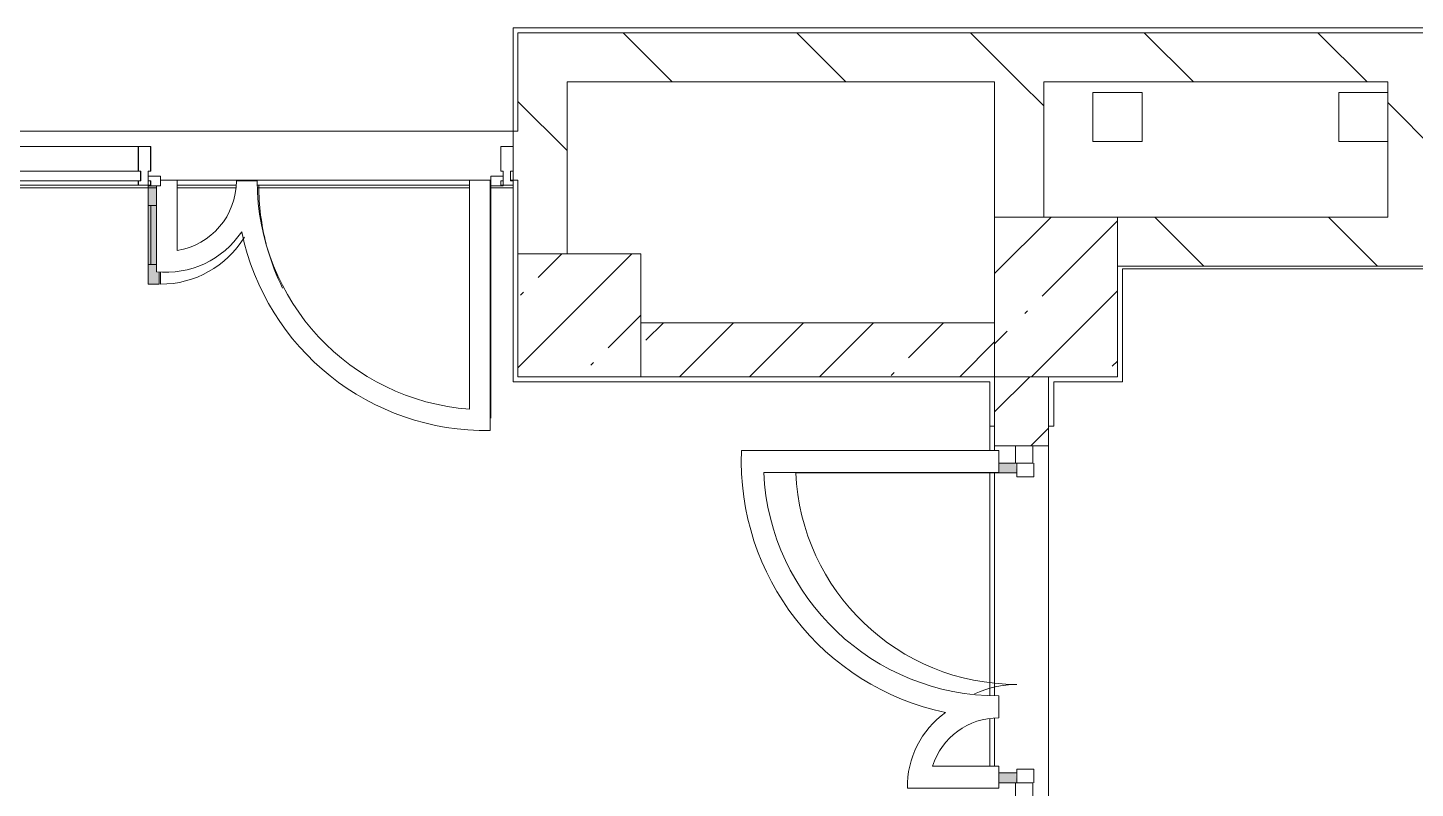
# Model space of a CAD drawing. Header units: millimetres. Extents: x 63482 to 319368, y -8553 to 29000.
# Drawn here: x 206333 to 211981, y 9227 to 12320 of the extents above; entities that cross this region are included whole.
import ezdxf

# ---------------------------------------------------------------- set-up
doc = ezdxf.new("R2010")
doc.units = ezdxf.units.MM
for name, color, linetype, lineweight, true_color in [('A-DETL-GENF-4', 7, 'Continuous', 5, 0xaaaaaa), ('A-DETL-GENF-6', 7, 'Continuous', 5, 0xe2e2e2), ('A-DOOR-3', 7, 'Continuous', 5, 0xaaaaaa), ('A-DOOR-4', 7, 'Continuous', 5, 0xe2e2e2), ('A-FLOR-2', 7, 'Continuous', 5, 0xaaaaaa)]:
    doc.layers.add(name, color=color, linetype=linetype, lineweight=lineweight, true_color=true_color)
for name, color, linetype, lineweight in [('A-GLAZ-CURT', 7, 'Continuous', 5), ('A-GLAZ-CWMG-2', 7, 'Continuous', 5), ('I-WALL-2', 7, 'Continuous', 5), ('S-COLS', 7, 'Continuous', 5)]:
    doc.layers.add(name, color=color, linetype=linetype, lineweight=lineweight)
pattern_1 = [(45, (134788.6, 0), (-285.1231, 285.1231), []), (45, (135073.7, 0), (-285.1231, 285.1231), [504.031, -100.806, 16.764, -84.042])]
pattern_2 = [(135, (134788.6, 0), (-353.5534, -353.5534), [])]

# ---------------------------------------------------------------- blocks, each defined once
blk = doc.blocks.new('BSC_Колонна _Прямоугольная - 650х500-23287315-Общий план 3 этажа с размещением фрагментов 3_1-3_8')
at = {"layer": 'S-COLS'}
h = blk.add_hatch(dxfattribs=at)
h.set_pattern_fill('FP_70', color=256, style=0, pattern_type=2)
h.set_pattern_definition([(135, (11225, -75730), (-285.1231, -285.1231), []), (135, (11225, -75444.88), (-285.1231, -285.1231), [504.031, -100.806, 16.764, -84.042])])
h.paths.add_polyline_path([(325, 250), (-325, 250), (-325, -250), (325, -250), (325, -183)])
for p, q in [((325, 250), (-325, 250)), ((-325, 250), (-325, -250)), ((325, -250), (325, 250)), ((-325, -250), (325, -250))]:
    blk.add_line(p, q, dxfattribs=at)
blk = doc.blocks.new('BSC_Колонна _Прямоугольная - 500х500-V85-Общий план 3 этажа с размещением фрагментов 3_1-3_8')
at = {"layer": 'S-COLS'}
h = blk.add_hatch(dxfattribs=at)
h.set_pattern_fill('FP_71', color=256, style=0, pattern_type=2)
h.set_pattern_definition([(45, (-73790, -11150), (-285.1231, 285.1231), []), (45, (-73504.88, -11150), (-285.1231, 285.1231), [504.031, -100.806, 16.764, -84.042])])
h.paths.add_polyline_path([(-250, -250), (250, -250), (250, 250), (-250, 250)])
for p, q in [((250, 250), (-250, 250)), ((-250, 250), (-250, -250)), ((250, -250), (250, 250)), ((-250, -250), (250, -250))]:
    blk.add_line(p, q, dxfattribs=at)
blk = doc.blocks.new('Прямоугольный импост - 50 x 70 мм-32306832-Общий план 3 этажа с размещением фрагментов 3_1-3_8')
at = {"layer": 'A-GLAZ-CWMG-2'}
for p, q in [((-70, 35), (0, 35)), ((-70, -35), (-70, 35)), ((0, 35), (0, -35)), ((0, -35), (-70, -35))]:
    blk.add_line(p, q, dxfattribs=at)
blk = doc.blocks.new('Дверь_Витражная_остекление_ - ДВН_ДАО_Главный вход_1200 в свету Д-22 _п_-32306833-Общий план 3 этажа с размещением фрагментов 3_1-3_8')
at = {"layer": 'A-DOOR-4'}
for points in [[(-610, -35), (-610, -30), (-650, -35), (-650, -103), (-611.7, -103), (-610, -53)], [(650, -53), (650, -30), (610, -35), (610, -103), (650, -103)]]:
    blk.add_hatch(color=256, dxfattribs=at).paths.add_polyline_path(points)
at = {"layer": 'A-DETL-GENF-4'}
for p, q in [((-650, 40), (-595, 40)), ((-595, 40), (-595, -30)), ((650, 40), (595, 40)), ((595, 40), (595, -30)), ((-610, -30), (-650, -30)), ((-595, -30), (-650, -30)), ((-650, -35), (-650, -103)), ((-610, -930), (-610, -30)), ((595, -30), (650, -30)), ((610, -30), (610, -103)), ((650, -30), (610, -30)), ((650, -103), (650, -35))]:
    blk.add_line(p, q, dxfattribs=at)
at = {"layer": 'A-DOOR-3'}
for p, q in [((-650, -103), (-650, -35)), ((650, -103), (650, -35))]:
    blk.add_line(p, q, dxfattribs=at)
for centre, radius, start, end in [((-650, -30), 900, 272.4768, 0), ((650, -30), 400, 180, 205.3454)]:
    blk.add_arc(centre, radius, start, end, dxfattribs=at)
blk = doc.blocks.new('Прямоугольный импост - 50 x 70 мм-32306835-Общий план 3 этажа с размещением фрагментов 3_1-3_8')
at = {"layer": 'A-GLAZ-CWMG-2'}
for p, q in [((0, 35), (-70, 35)), ((-70, 35), (-70, -35)), ((0, -35), (0, 35)), ((-70, -35), (0, -35))]:
    blk.add_line(p, q, dxfattribs=at)
blk = doc.blocks.new('Дверь_Витражная_остекление_ - В-18-32468702-Общий план 3 этажа с размещением фрагментов 3_1-3_8')
at = {"layer": 'A-DETL-GENF-6'}
blk.add_hatch(color=256, dxfattribs=at).paths.add_polyline_path([(677.5, 420), (677.5, 369.7), (689.5, 369.5), (689.5, 20), (722.5, 20), (722.5, 420), (689.5, 420)])
at = {"layer": 'A-DETL-GENF-4'}
for p, q in [((-672.5, 965), (-672.5, 20)), ((-672.5, 965), (-672.5, 20)), ((722.5, 420), (677.5, 420)), ((677.5, 420), (677.5, 369.7)), ((722.5, 420), (677.5, 420)), ((677.5, 420), (677.5, 369.7)), ((722.5, 420), (722.5, 20)), ((722.5, 20), (722.5, 420)), ((722.5, 340), (689.5, 340)), ((712.5, 340), (712.5, 100)), ((722.5, 100), (689.5, 100))]:
    blk.add_line(p, q, dxfattribs=at)
at = {"layer": 'A-DOOR-3'}
for p, q in [((-672.5, 965), (-672.5, 20)), ((672.5, 420), (672.5, 369.8)), ((-672.5, 20), (-722.5, 20)), ((-722.5, 20), (-722.5, -20)), ((-672.5, -20), (-672.5, 20)), ((722.5, 20), (672.5, 20)), ((672.5, 20), (672.5, -20)), ((722.5, -20), (722.5, 20)), ((-722.5, -20), (-672.5, -20)), ((672.5, -20), (722.5, -20))]:
    blk.add_line(p, q, dxfattribs=at)
for centre, radius, start, end in [((-672.5, 20), 945, 15.8542, 26.1731), ((672.5, 20), 400, 90, 148.5381), ((-672.5, 20), 945, 360, 14.4313), ((672.5, 20), 400, 177.0378, 180)]:
    blk.add_arc(centre, radius, start, end, dxfattribs=at)
blk = doc.blocks.new('Системная панель - Стекло - 40мм-V315-Общий план 3 этажа с размещением фрагментов 3_1-3_8')
at = {"layer": 'A-GLAZ-CURT'}
for p, q in [((567, 0), (-567, 0)), ((-567, 0), (-567, -40)), ((567, -40), (567, 0)), ((-567, -40), (567, -40))]:
    blk.add_line(p, q, dxfattribs=at)
blk = doc.blocks.new('Прямоугольный импост - Импост структурный с накладкой - 160мм Темный-33326239-Общий план 3 этажа с размещением фрагментов 3_1-3_8')
at = {"layer": 'A-GLAZ-CWMG-2'}
for p, q in [((-25, 40), (-25, 140)), ((-25, 140), (25, 140)), ((25, 140), (25, 40)), ((-15, 40), (-25, 40)), ((-25, -17), (-25, 0)), ((-25, 0), (-15, 0)), ((-15, 0), (-15, 40)), ((15, 40), (15, 0)), ((25, 40), (15, 40)), ((15, 0), (25, 0)), ((25, 0), (25, -17)), ((25, -17), (-25, -17))]:
    blk.add_line(p, q, dxfattribs=at)
blk = doc.blocks.new('Прямоугольный импост - Импост структурный с накладкой - 160мм Темный-33326242-Общий план 3 этажа с размещением фрагментов 3_1-3_8')
at = {"layer": 'A-GLAZ-CWMG-2'}
for p, q in [((0, 140), (-50, 140)), ((-50, 140), (-50, 40)), ((0, 40), (0, 140)), ((-50, 40), (-40, 40)), ((-40, 0), (-50, 0)), ((-50, 0), (-50, -17)), ((-40, 40), (-40, 0)), ((-10, 0), (-10, 40)), ((-10, 40), (0, 40)), ((0, 0), (-10, 0)), ((0, -17), (0, 0)), ((-50, -17), (0, -17))]:
    blk.add_line(p, q, dxfattribs=at)
blk = doc.blocks.new('Прямоугольный импост - Импост структурный с накладкой - 160мм Темный-32468813-Общий план 3 этажа с размещением фрагментов 3_1-3_8')
at = {"layer": 'A-GLAZ-CWMG-2'}
for p, q in [((70880, 11837), (71994, 11837)), ((70880, 11680), (71994, 11680))]:
    blk.add_line(p, q, dxfattribs=at)
blk = doc.blocks.new('Прямоугольный импост - Импост структурный с накладкой - 160мм Темный-33326241-Общий план 3 этажа с размещением фрагментов 3_1-3_8')
at = {"layer": 'A-GLAZ-CWMG-2'}
for p, q in [((-25, 40), (-25, 140)), ((-25, 140), (25, 140)), ((25, 140), (25, 40)), ((-15, 40), (-25, 40)), ((-25, -17), (-25, 0)), ((-25, 0), (-15, 0)), ((-15, 0), (-15, 40)), ((15, 40), (15, 0)), ((25, 40), (15, 40)), ((15, 0), (25, 0)), ((25, 0), (25, -17)), ((25, -17), (-25, -17))]:
    blk.add_line(p, q, dxfattribs=at)

msp = doc.modelspace()

# ---------------------------------------------------------------- hatches: boundary and pattern name
at = {"layer": 'I-WALL-2'}
h = msp.add_hatch(dxfattribs=at)
h.set_pattern_fill('FP_51', color=256, style=0, pattern_type=2)
h.set_pattern_definition(pattern_2)
h.paths.add_polyline_path([(214335.5, 12100), (214488.6, 12100), (214488.6, 12300), (208328.6, 12300), (208328.6, 12100), (212335.5, 12100)])
h = msp.add_hatch(dxfattribs=at)
h.set_pattern_fill('FP_51', color=256, style=0, pattern_type=2)
h.set_pattern_definition(pattern_2)
h.paths.add_polyline_path([(208528.6, 11400), (208528.6, 12100), (208328.6, 12100), (208328.6, 11400), (208335.7, 11400)])
h = msp.add_hatch(dxfattribs=at)
h.set_pattern_fill('FP_51', color=256, style=0, pattern_type=2)
h.set_pattern_definition(pattern_2)
h.paths.add_polyline_path([(210468.6, 11550), (210468.6, 12100), (210268.6, 12100), (210268.6, 11550), (210335.6, 11550)])
h = msp.add_hatch(dxfattribs=at)
h.set_pattern_fill('FP_51', color=256, style=0, pattern_type=2)
h.set_pattern_definition(pattern_2)
h.paths.add_polyline_path([(212069.1, 11550), (212069.1, 12100), (211869.1, 12100), (211869.1, 11550)])
h = msp.add_hatch(dxfattribs=at)
h.set_pattern_fill('FP_51', color=256, style=0, pattern_type=2)
h.set_pattern_definition(pattern_2)
h.paths.add_polyline_path([(208308.6, 11700), (208328.6, 11700), (208328.6, 11900), (208308.6, 11900)])
h.paths.add_polyline_path([(203438.6, 11700), (203542.6, 11700), (203542.6, 11900), (203438.6, 11900)])
h.paths.add_polyline_path([(205022.6, 11700), (205098.6, 11700), (205098.6, 11900), (205022.6, 11900)])
h.paths.add_polyline_path([(205618.6, 11700), (205618.6, 11900), (205598.6, 11900), (205598.6, 11700)])
h = msp.add_hatch(dxfattribs=at)
h.set_pattern_fill('FP_51', color=256, style=0, pattern_type=2)
h.set_pattern_definition(pattern_2)
h.paths.add_polyline_path([(215138.6, 11350), (215138.6, 11550), (210768.6, 11550), (210768.6, 11350), (214335.5, 11350)])
h = msp.add_hatch(dxfattribs=at)
h.set_pattern_fill('FP_48', color=256, style=0, pattern_type=2)
h.set_pattern_definition(pattern_1)
h.paths.add_polyline_path([(210268.6, 10900), (210268.6, 11120), (208828.6, 11120), (208828.6, 10900)])
h = msp.add_hatch(dxfattribs=at)
h.set_pattern_fill('FP_48', color=256, style=0, pattern_type=2)
h.set_pattern_definition(pattern_1)
h.paths.add_polyline_path([(210335.6, 7900), (210488.6, 7900), (210488.6, 9179), (210268.6, 9179), (210268.6, 7900)])
h.paths.add_polyline_path([(210335.6, 10619), (210488.6, 10619), (210488.6, 10900), (210268.6, 10900), (210268.6, 10619)])

# ---------------------------------------------------------------- linework, layer by layer
at = {"layer": 'A-FLOR-2'}
for p, q in [((208308.6, 11900), (208308.6, 12320)), ((208308.6, 12320), (214707.6, 12320)), ((210669.1, 12057), (210869.1, 12057)), ((210669.1, 11857), (210669.1, 12057)), ((210869.1, 12057), (210869.1, 11857)), ((211669.1, 12057), (211869.1, 12057)), ((211669.1, 11857), (211669.1, 12057)), ((210869.1, 11857), (210669.1, 11857)), ((211869.1, 11857), (211669.1, 11857)), ((206941.3, 11700), (206873.6, 11700)), ((206941.3, 11413.8), (206941.3, 11700)), ((207267.3, 11697.2), (207182.6, 11697.2)), ((208215.6, 11700), (208130.9, 11700)), ((208130.9, 11700), (208130.9, 10768.9)), ((208215.6, 10681.9), (208215.6, 11700)), ((205618.6, 11669), (206856.6, 11669)), ((206856.6, 11677), (206856.6, 11327.5)), ((207180.8, 11680), (206941.3, 11680)), ((206941.3, 11669), (207179.7, 11669)), ((208130.9, 11680), (207268.2, 11680)), ((207268.9, 11669), (208130.9, 11669)), ((208215.6, 11669), (208308.6, 11669)), ((208308.6, 10880), (208308.6, 11680)), ((208308.6, 11669), (208308.6, 11680)), ((215124.6, 11340), (210789.6, 11340)), ((210789.6, 11340), (210789.6, 10880)), ((210248.6, 10880), (208308.6, 10880)), ((210248.6, 10880), (210248.6, 10600.7)), ((210789.6, 10880), (210509.6, 10880)), ((210509.6, 10880), (210509.6, 10700)), ((210268.6, 10700), (210248.6, 10700)), ((210509.6, 10700), (210488.6, 10700)), ((210285.6, 10600.7), (209238.5, 10600.7)), ((210285.6, 10510.7), (210285.6, 10600.7)), ((209328.7, 10510.7), (210285.6, 10510.7)), ((210248.6, 9604.5), (210248.6, 10510.7)), ((210285.6, 9512.6), (210285.6, 9602.6)), ((210248.6, 9316.6), (210248.6, 9509.1)), ((210285.6, 9316.6), (210016.2, 9316.6)), ((210285.6, 9226.6), (210285.6, 9316.6)), ((209913.7, 9226.6), (210285.6, 9226.6))]:
    msp.add_line(p, q, dxfattribs=at)
for centre, radius, start, end in [((206895.5, 11697.2), 287, 279.1737, 0), ((208198, 11697.2), 930.7, 180, 265.8687), ((206895.5, 11697.2), 371.7, 263.9875, 326.0754), ((208198, 11697.2), 1015.4, 191.7891, 270.9957), ((210282.6, 10557.6), 1045, 177.6359, 258.2159), ((210282.6, 10557.6), 955, 182.8146, 270.18), ((210282.6, 9233.6), 369, 125.3351, 181.0844), ((210282.6, 9233.6), 279, 89.3839, 162.6895)]:
    msp.add_arc(centre, radius, start, end, dxfattribs=at)
at = {"layer": 'I-WALL-2'}
for p, q in [((214688.6, 12300), (208328.6, 12300)), ((208328.6, 12300), (208328.6, 11900)), ((208528.6, 12100), (210268.6, 12100)), ((208528.6, 11400), (208528.6, 12100)), ((210268.6, 12100), (210268.6, 11550)), ((210468.6, 11550), (210468.6, 12100)), ((210468.6, 12100), (211869.1, 12100)), ((211869.1, 12100), (211869.1, 11550)), ((205598.6, 11900), (208328.6, 11900)), ((208308.6, 11900), (208308.6, 11700)), ((208130.9, 11700), (206941.3, 11700)), ((208298.6, 11700), (208328.6, 11700)), ((208328.6, 11700), (208328.6, 11400)), ((211869.1, 11550), (210768.6, 11550)), ((210768.6, 11350), (215138.6, 11350)), ((210268.6, 11120), (208828.6, 11120)), ((208828.6, 10900), (210268.6, 10900)), ((210268.6, 10900), (210268.6, 10600.7)), ((210488.6, 10900), (210488.6, 7900)), ((210268.6, 10619), (210488.6, 10619)), ((210268.6, 9603.5), (210268.6, 10510.7)), ((210268.6, 9316.6), (210268.6, 9511))]:
    msp.add_line(p, q, dxfattribs=at)

# ---------------------------------------------------------------- block references
at = {"layer": 'A-DOOR-3'}
for name, p, rotation in [('Дверь_Витражная_остекление_ - В-18-32468702-Общий план 3 этажа с размещением фрагментов 3_1-3_8', (207546.1, 11697), 180), ('Дверь_Витражная_остекление_ - ДВН_ДАО_Главный вход_1200 в свету Д-22 _п_-32306833-Общий план 3 этажа с размещением фрагментов 3_1-3_8', (210388.6, 9899), 269.9999999999994)]:
    msp.add_blockref(name, p, dxfattribs=dict(at, rotation=rotation))
at = {"layer": 'A-GLAZ-CURT', "rotation": 180}
msp.add_blockref('Системная панель - Стекло - 40мм-V315-Общий план 3 этажа с размещением фрагментов 3_1-3_8', (206225.6, 11697), dxfattribs=at)
at = {"layer": 'A-GLAZ-CWMG-2'}
for name, p in [('Прямоугольный импост - Импост структурный с накладкой - 160мм Темный-32468813-Общий план 3 этажа с размещением фрагментов 3_1-3_8', (134788.6, 0)), ('Прямоугольный импост - Импост структурный с накладкой - 160мм Темный-33326242-Общий план 3 этажа с размещением фрагментов 3_1-3_8', (208308.6, 11697))]:
    msp.add_blockref(name, p, dxfattribs=at)
at = {"layer": 'A-GLAZ-CWMG-2', "extrusion": (0, 0, -1)}
for name, p in [('Прямоугольный импост - Импост структурный с накладкой - 160мм Темный-33326239-Общий план 3 этажа с размещением фрагментов 3_1-3_8', (-206807.6, 11697)), ('Прямоугольный импост - Импост структурный с накладкой - 160мм Темный-33326241-Общий план 3 этажа с размещением фрагментов 3_1-3_8', (-206808.6, 11697))]:
    msp.add_blockref(name, p, dxfattribs=at)
at = {"layer": 'A-GLAZ-CWMG-2', "rotation": 89.99999999999942}
msp.add_blockref('Прямоугольный импост - 50 x 70 мм-32306835-Общий план 3 этажа с размещением фрагментов 3_1-3_8', (210388.6, 10619), dxfattribs=at)
at = {"layer": 'A-GLAZ-CWMG-2', "extrusion": (0, 0, -1), "rotation": 270.0000000000006}
msp.add_blockref('Прямоугольный импост - 50 x 70 мм-32306832-Общий план 3 этажа с размещением фрагментов 3_1-3_8', (-210388.6, 9179), dxfattribs=at)
at = {"layer": 'S-COLS', "rotation": 270.0000000000007}
msp.add_blockref('BSC_Колонна _Прямоугольная - 650х500-23287315-Общий план 3 этажа с размещением фрагментов 3_1-3_8', (210518.6, 11225), dxfattribs=at)
at = {"layer": 'S-COLS'}
msp.add_blockref('BSC_Колонна _Прямоугольная - 500х500-V85-Общий план 3 этажа с размещением фрагментов 3_1-3_8', (208578.6, 11150), dxfattribs=at)

doc.saveas('drawing.dxf')
